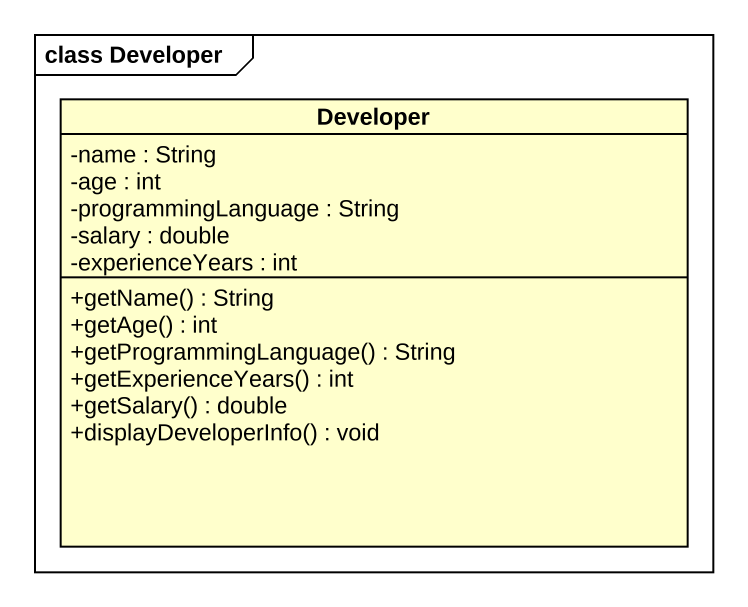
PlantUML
@startuml
mainframe class Developer
hide circle
hide empty members
skinparam classAttributeIconSize 0
class Developer {
  -name : String
  -age : int
  -programmingLanguage : String
  -salary : double
  -experienceYears : int
  +getName() : String
  +getAge() : int
  +getProgrammingLanguage() : String
  +getExperienceYears() : int
  +getSalary() : double
  +displayDeveloperInfo() : void
}
@enduml
